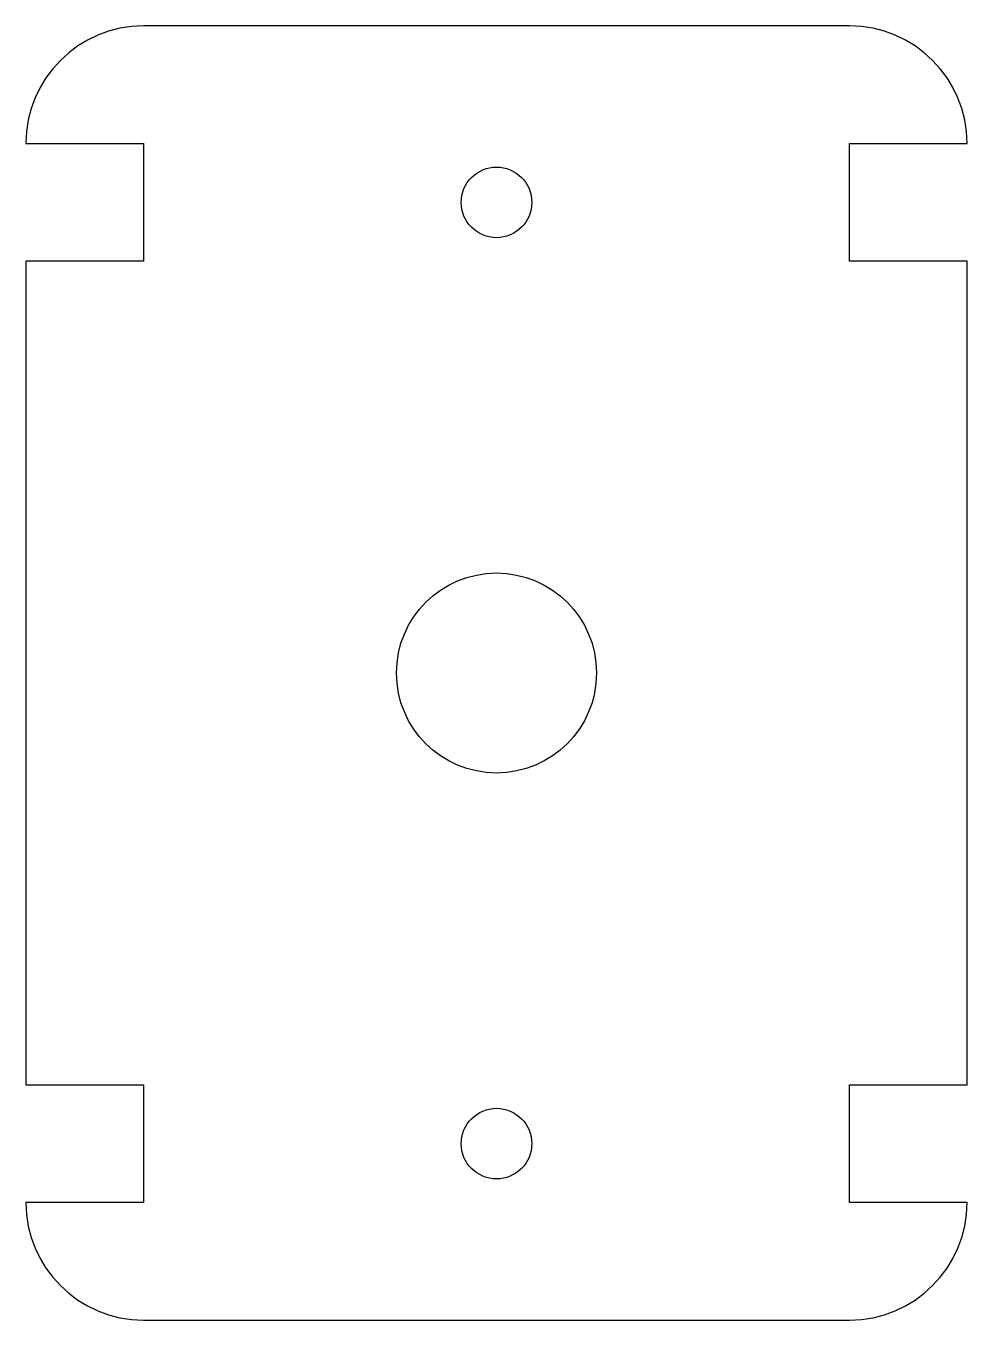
# Model space of a CAD drawing. Header units: millimetres. Extents: x -20 to 20, y 0 to 55.
import ezdxf

# ---------------------------------------------------------------- set-up
doc = ezdxf.new("R2010")
doc.units = ezdxf.units.MM

msp = doc.modelspace()

# ---------------------------------------------------------------- linework, layer by layer
at = {"color": 7, "linetype": 'Continuous', "lineweight": 25}
for p, q in [((15, 55), (-15, 55)), ((-20, 50), (-15, 50)), ((-15, 50), (-15, 45)), ((15, 50), (20, 50)), ((15, 45), (15, 50)), ((-15, 45), (-20, 45)), ((-20, 45), (-20, 10)), ((20, 45), (15, 45)), ((20, 10), (20, 45)), ((-20, 10), (-15, 10)), ((-15, 10), (-15, 5)), ((15, 5), (15, 10)), ((15, 10), (20, 10)), ((-15, 5), (-20, 5)), ((20, 5), (15, 5)), ((-15, 0), (15, 0))]:
    msp.add_line(p, q, dxfattribs=at)
for centre, radius in [((0, 47.5), 1.5), ((0, 27.5), 4.25), ((0, 7.5), 1.5)]:
    msp.add_circle(centre, radius, dxfattribs=at)
for centre, start, end in [((-15, 50), 90, 180), ((15, 50), 360, 90), ((-15, 5), 180, 270), ((15, 5), 270, 0)]:
    msp.add_arc(centre, 5, start, end, dxfattribs=at)

doc.saveas('drawing.dxf')
